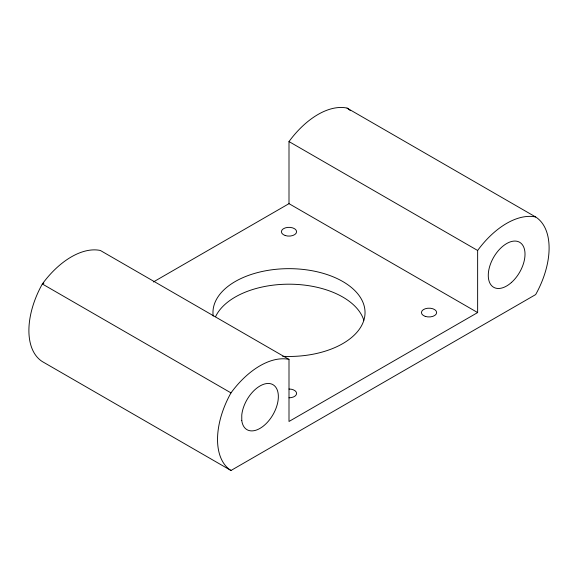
<?xml version="1.0" encoding="UTF-8"?>
<svg xmlns="http://www.w3.org/2000/svg" width="578" height="578" viewBox="0 0 578 578"><rect width="100%" height="100%" fill="white"/><g stroke="black" fill="none" stroke-linecap="round" stroke-linejoin="round"><path stroke-width="0.87" d="M43.892 283.09L42.339 283.979A68.912 39.788 -60 0 0 42.339 361.59L230.976 470.492L535.662 294.585A68.912 39.788 -60 0 0 535.662 216.981L347.024 108.072A72.756 42.006 -60 0 0 289 141.574L289 203.658L477.638 312.568L477.638 250.476L289 141.574M153.372 281.963L289 203.658M477.638 312.568L289 421.47L289 359.386L100.362 250.476A72.756 42.006 -60 0 0 42.339 283.979L230.976 392.888A72.756 42.006 -60 0 1 289 359.386M215.551 316.722A76.036 43.899 0 0 1 292.049 284.224A76.036 43.899 0 0 1 363.793 320.161M213.21 316.087A76.036 43.899 0 0 1 287.035 268.676A76.036 43.899 0 0 1 365.007 313.818A76.036 43.899 0 0 1 282.693 356.315M289 389.023A7.601 4.393 0 0 1 296.601 393.416A7.601 4.393 0 0 1 289 397.809M477.638 250.476A72.756 42.006 -60 0 1 535.662 216.981M230.976 470.492A68.912 39.788 -60 0 1 230.976 392.888M347.024 108.072A68.912 39.788 -60 0 1 350.376 110.658M241.777 420.495L241.77 414.968A25.981 14.999 -60 0 1 269.832 383.59A25.981 14.999 -60 0 1 269.883 419.339A25.981 14.999 -60 0 1 241.777 420.495M285.2 235.521A7.601 4.393 0 0 0 296.601 231.713A7.601 4.393 0 0 0 285.2 227.913A7.601 4.393 0 0 0 285.2 235.521M425.235 316.368A7.601 4.393 0 0 0 436.643 312.568A7.601 4.393 0 0 0 425.235 308.76A7.601 4.393 0 0 0 425.235 316.368M511.4 282.519A25.981 14.999 -60 0 0 519.636 242.276A25.981 14.999 -60 0 0 488.901 269.529A25.981 14.999 -60 0 0 511.4 282.519"/></g></svg>
